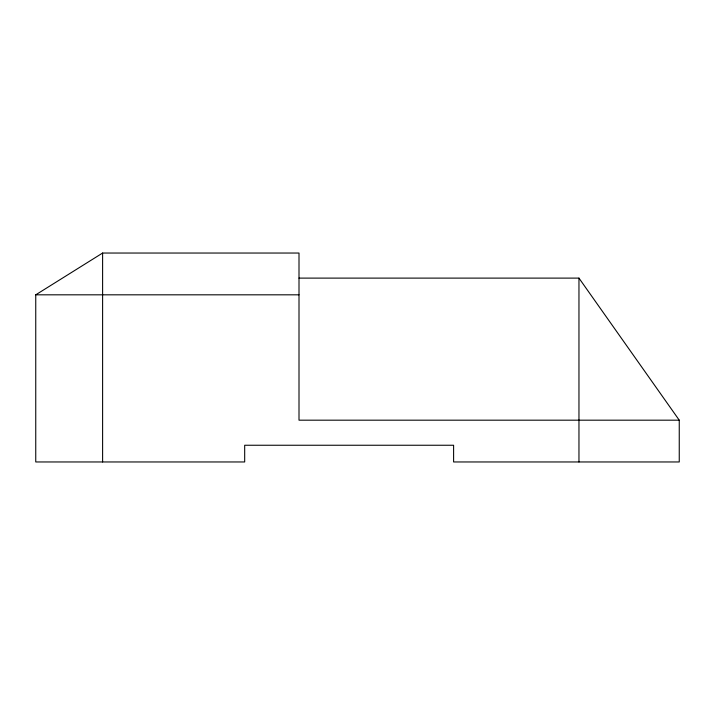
<?xml version="1.0" encoding="UTF-8"?>
<svg xmlns="http://www.w3.org/2000/svg" width="715" height="715" viewBox="0 0 715 715"><rect width="100%" height="100%" fill="white"/><g stroke="black" fill="none" stroke-linecap="round" stroke-linejoin="round"><path stroke-width="1.07" d="M35.75 294.821L102.611 253.039L299.004 253.039L299.004 420.179L679.25 420.179L679.25 461.962L453.605 461.962L453.605 445.248L244.682 445.248L244.682 461.962L35.75 461.962L35.75 294.821L299.004 294.821M299.004 278.108L578.962 278.108L679.25 420.179M578.962 278.108L578.962 461.962M102.611 253.039L102.611 461.962"/></g></svg>
